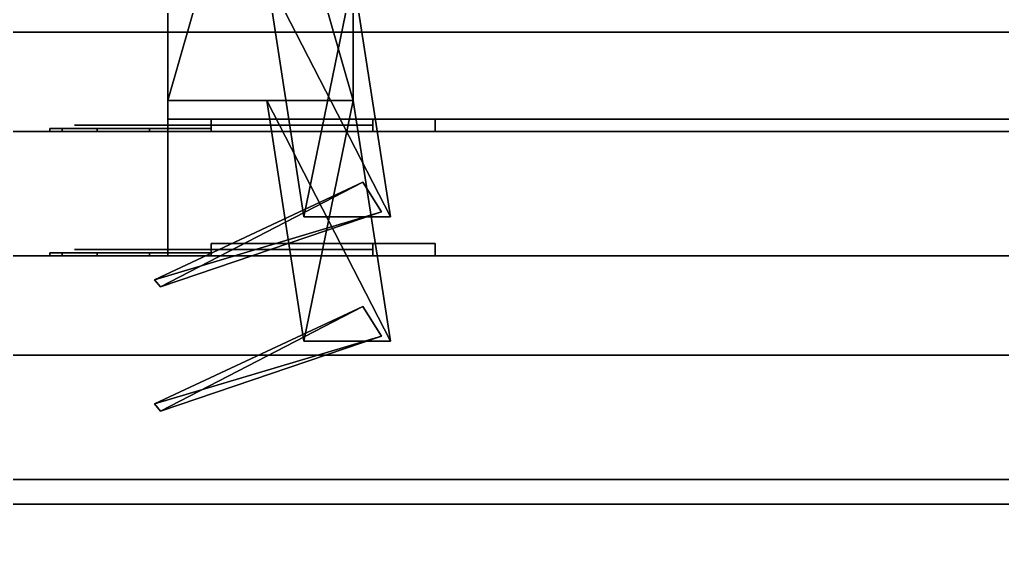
# Model space of a CAD drawing. Extents: x 0 to 5507, y -6518 to 0.
# Drawn here: x 3510.1 to 3589.1, y -2077.7 to -2035 of the extents above; entities that cross this region are included whole.
import ezdxf

# ---------------------------------------------------------------- set-up
doc = ezdxf.new("R2010")
doc.units = 0
for name, color, linetype in [('LAYER0', 7, 'CONTINUOUS'), ('LAYER425', 7, 'CONTINUOUS'), ('LAYER426', 7, 'CONTINUOUS'), ('LAYER444', 7, 'CONTINUOUS'), ('LAYER445', 28, 'CONTINUOUS'), ('LAYER446', 253, 'CONTINUOUS'), ('LAYER447', 28, 'CONTINUOUS'), ('LAYER448', 253, 'CONTINUOUS'), ('LAYER449', 254, 'CONTINUOUS'), ('LAYER450', 7, 'CONTINUOUS'), ('LAYER495', 7, 'CONTINUOUS'), ('LAYER496', 7, 'CONTINUOUS'), ('LAYER498', 7, 'CONTINUOUS'), ('LAYER508', 28, 'CONTINUOUS'), ('LAYER509', 253, 'CONTINUOUS'), ('LAYER510', 28, 'CONTINUOUS'), ('LAYER511', 253, 'CONTINUOUS'), ('LAYER512', 254, 'CONTINUOUS'), ('LAYER518', 9, 'CONTINUOUS'), ('LAYER520', 9, 'CONTINUOUS'), ('LAYER538', 254, 'CONTINUOUS')]:
    doc.layers.add(name, color=color, linetype=linetype)

msp = doc.modelspace()

# ---------------------------------------------------------------- linework, layer by layer
at = {"layer": 'LAYER0', "invisible_edges": 1}
for points in [[(5507, 0), (0, -6518), (0, 0), (5507, 0)], [(5507, -6518, 5), (0, 0, 5), (0, -6518, 5), (5507, -6518, 5)], [(0, 0, 5), (5507, -6518, 5), (5507, 0, 5), (0, 0, 5)], [(0, -6518), (5507, 0), (5507, -6518), (0, -6518)]]:
    msp.add_3dface(points, dxfattribs=at)
at = {"layer": 'LAYER425', "invisible_edges": 1}
for points in [[(3522, -1542.6, 523.5), (3891, -2044, 523.5), (3891, -1542.6, 523.5), (3522, -1542.6, 523.5)], [(3891, -2044, 523.5), (3522, -1542.6, 523.5), (3522, -2044, 523.5), (3891, -2044, 523.5)], [(3522, -1542.6, 523.5), (3522, -2044, 505.5), (3522, -2044, 523.5), (3522, -1542.6, 523.5)], [(3522, -2044, 505.5), (3522, -1542.6, 523.5), (3522, -1542.6, 505.5), (3522, -2044, 505.5)], [(3522, -2044, 505.5), (3891, -1542.6, 505.5), (3891, -2044, 505.5), (3522, -2044, 505.5)], [(3891, -1542.6, 505.5), (3522, -2044, 505.5), (3522, -1542.6, 505.5), (3891, -1542.6, 505.5)], [(3522, -2044, 505.5), (3891, -2044, 523.5), (3522, -2044, 523.5), (3522, -2044, 505.5)], [(3891, -2044, 523.5), (3522, -2044, 505.5), (3891, -2044, 505.5), (3891, -2044, 523.5)]]:
    msp.add_3dface(points, dxfattribs=at)
at = {"layer": 'LAYER426', "invisible_edges": 1}
for points in [[(3504, -1518, 115), (3522, -2044, 115), (3504, -2044, 115), (3504, -1518, 115)], [(3522, -2044, 115), (3504, -1518, 115), (3522, -1518, 115), (3522, -2044, 115)], [(3522, -1518, 895), (3504, -2044, 895), (3522, -2044, 895), (3522, -1518, 895)], [(3504, -2044, 895), (3522, -1518, 895), (3504, -1518, 895), (3504, -2044, 895)], [(3522, -1518, 895), (3522, -2044, 115), (3522, -1518, 115), (3522, -1518, 895)], [(3522, -2044, 115), (3522, -1518, 895), (3522, -2044, 895), (3522, -2044, 115)], [(3504, -2044, 895), (3522, -2044, 115), (3522, -2044, 895), (3504, -2044, 895)], [(3522, -2044, 115), (3504, -2044, 895), (3504, -2044, 115), (3522, -2044, 115)]]:
    msp.add_3dface(points, dxfattribs=at)
at = {"layer": 'LAYER444', "invisible_edges": 1}
for points in [[(3891, -1518, 116), (3522, -2044, 116), (3522, -1518, 116), (3891, -1518, 116)], [(3522, -2044, 116), (3891, -1518, 116), (3891, -2044, 116), (3522, -2044, 116)], [(3522, -1518, 134), (3522, -2044, 116), (3522, -2044, 134), (3522, -1518, 134)], [(3522, -2044, 116), (3522, -1518, 134), (3522, -1518, 116), (3522, -2044, 116)], [(3891, -2044, 134), (3522, -1518, 134), (3522, -2044, 134), (3891, -2044, 134)], [(3522, -1518, 134), (3891, -2044, 134), (3891, -1518, 134), (3522, -1518, 134)], [(3891, -2044, 134), (3522, -2044, 116), (3891, -2044, 116), (3891, -2044, 134)], [(3522, -2044, 116), (3891, -2044, 134), (3522, -2044, 134), (3522, -2044, 116)]]:
    msp.add_3dface(points, dxfattribs=at)
at = {"layer": 'LAYER445'}
for points in [[(3543.5, -2043, 197), (3525.5, -2043, 197), (3525.5, -2043, 197), (3543.5, -2043, 197)], [(3543.5, -2043, 239), (3525.5, -2043, 239), (3525.5, -2043, 239), (3543.5, -2043, 239)], [(3538.5, -2043, 209), (3538.5, -2044, 209), (3525.5, -2044, 209), (3525.5, -2043, 209)], [(3525.5, -2043, 209), (3525.5, -2044, 209), (3525.5, -2044, 197), (3525.5, -2043, 197)], [(3525.5, -2043, 197), (3525.5, -2044, 197), (3543.5, -2044, 197), (3543.5, -2043, 197)], [(3538.5, -2043, 227), (3538.5, -2044, 227), (3525.5, -2044, 227), (3525.5, -2043, 227)], [(3525.5, -2043, 227), (3525.5, -2044, 227), (3525.5, -2044, 239), (3525.5, -2043, 239)], [(3525.5, -2043, 239), (3525.5, -2044, 239), (3543.5, -2044, 239), (3543.5, -2043, 239)], [(3538.5, -2043, 209), (3538.5, -2044, 209), (3538.5, -2044, 227), (3538.5, -2043, 227)], [(3543.5, -2043, 239), (3543.5, -2044, 239), (3543.5, -2043, 239)], [(3543.5, -2044, 197), (3543.5, -2044, 239), (3543.5, -2043, 239), (3543.5, -2043, 197)], [(3525.5, -2044, 209), (3525.5, -2044, 197), (3525.5, -2044, 209)], [(3525.5, -2044, 227), (3525.5, -2044, 239), (3525.5, -2044, 227)], [(3543.5, -2044, 197), (3525.5, -2044, 197), (3525.5, -2044, 239), (3543.5, -2044, 239)], [(3538.5, -2044, 209), (3538.5, -2044, 227), (3538.5, -2044, 209)]]:
    msp.add_3dface(points, dxfattribs=at)
for points, invisible_edges in [([(3543.5, -2043, 197), (3538.5, -2043, 209), (3525.5, -2043, 209), (3525.5, -2043, 197)], 1), ([(3543.5, -2043, 239), (3538.5, -2043, 227), (3525.5, -2043, 227), (3525.5, -2043, 239)], 1), ([(3543.5, -2043, 239), (3543.5, -2043, 197), (3538.5, -2043, 209), (3538.5, -2043, 227)], 10), ([(3513.49, -2043.75, 213.0251), (3512.5, -2043.75, 218), (3514.5, -2043.75, 218), (3514.5, -2043.75, 212.5)], 10), ([(3512.5, -2043.75, 218), (3513.49, -2043.75, 222.9749), (3514.5, -2043.75, 223.5), (3514.5, -2043.75, 218)], 10), ([(3516.308, -2043.75, 208.8076), (3513.49, -2043.75, 213.0251), (3514.5, -2043.75, 212.5), (3518, -2043.75, 212.5)], 10), ([(3513.49, -2043.75, 222.9749), (3516.308, -2043.75, 227.1924), (3518, -2043.75, 223.5), (3514.5, -2043.75, 223.5)], 10), ([(3514.5, -2043.5, 223.5), (3514.5, -2043.5, 212.5), (3521.5, -2043.5, 212.5), (3521.291, -2043.5, 223.3167)], 4), ([(3520.525, -2043.75, 205.9896), (3516.308, -2043.75, 208.8076), (3518, -2043.75, 212.5), (3521.5, -2043.75, 212.5)], 10), ([(3516.308, -2043.75, 227.1924), (3520.525, -2043.75, 230.0104), (3521.5, -2043.75, 223.5), (3518, -2043.75, 223.5)], 10), ([(3525.5, -2043.75, 205), (3520.525, -2043.75, 205.9896), (3521.5, -2043.75, 212.5), (3525.5, -2043.75, 209)], 2), ([(3520.525, -2043.75, 230.0104), (3525.5, -2043.75, 231), (3525.5, -2043.75, 227), (3521.5, -2043.75, 223.5)], 8), ([(3521.291, -2043.5, 223.3167), (3521.5, -2043.5, 212.5), (3525.5, -2043.5, 209), (3525.5, -2043.5, 227)], 5), ([(3525.5, -2043.5, 227), (3525.5, -2043.5, 209), (3538.5, -2043.5, 209), (3538.5, -2043.5, 227)], 1)]:
    msp.add_3dface(points, dxfattribs=dict(at, invisible_edges=invisible_edges))
at = {"layer": 'LAYER446'}
for points in [[(3529.958, -2031.5, 211.2174), (3539.906, -2050.865, 211.2174), (3532.942, -2050.865, 211.2174), (3529.958, -2031.5, 211.2174)], [(3536.921, -2031.5, 211.2174), (3539.906, -2050.865, 211.2174), (3529.958, -2031.5, 211.2174), (3536.921, -2031.5, 211.2174)], [(3532.942, -2050.865, 224.7826), (3536.921, -2031.5, 224.7826), (3529.958, -2031.5, 224.7826), (3532.942, -2050.865, 224.7826)], [(3539.906, -2050.865, 224.7826), (3536.921, -2031.5, 224.7826), (3532.942, -2050.865, 224.7826), (3539.906, -2050.865, 224.7826)], [(3536.921, -2031.5, 211.2174), (3539.906, -2050.865, 224.7826), (3539.906, -2050.865, 211.2174), (3536.921, -2031.5, 211.2174)], [(3536.921, -2031.5, 224.7826), (3539.906, -2050.865, 224.7826), (3536.921, -2031.5, 211.2174), (3536.921, -2031.5, 224.7826)], [(3537.692, -2048.075, 212.3477), (3521.409, -2056.5, 212.3477), (3520.918, -2055.923, 212.3477), (3537.692, -2048.075, 212.3477)], [(3520.918, -2055.923, 223.652), (3539.182, -2050.456, 223.652), (3537.692, -2048.075, 223.652), (3520.918, -2055.923, 223.652)], [(3539.182, -2050.456, 212.3477), (3521.409, -2056.5, 212.3477), (3537.692, -2048.075, 212.3477), (3539.182, -2050.456, 212.3477)], [(3521.409, -2056.5, 223.652), (3539.182, -2050.456, 223.652), (3520.918, -2055.923, 223.652), (3521.409, -2056.5, 223.652)], [(3539.182, -2050.456, 212.3477), (3521.409, -2056.5, 223.652), (3521.409, -2056.5, 212.3477), (3539.182, -2050.456, 212.3477)], [(3539.182, -2050.456, 223.652), (3521.409, -2056.5, 223.652), (3539.182, -2050.456, 212.3477), (3539.182, -2050.456, 223.652)]]:
    msp.add_3dface(points, dxfattribs=at)
at = {"layer": 'LAYER447'}
for points in [[(3543.5, -2043, 771), (3525.5, -2043, 771), (3525.5, -2043, 771), (3543.5, -2043, 771)], [(3543.5, -2043, 813), (3525.5, -2043, 813), (3525.5, -2043, 813), (3543.5, -2043, 813)], [(3538.5, -2043, 783), (3538.5, -2044, 783), (3525.5, -2044, 783), (3525.5, -2043, 783)], [(3525.5, -2043, 783), (3525.5, -2044, 783), (3525.5, -2044, 771), (3525.5, -2043, 771)], [(3525.5, -2043, 771), (3525.5, -2044, 771), (3543.5, -2044, 771), (3543.5, -2043, 771)], [(3538.5, -2043, 801), (3538.5, -2044, 801), (3525.5, -2044, 801), (3525.5, -2043, 801)], [(3525.5, -2043, 801), (3525.5, -2044, 801), (3525.5, -2044, 813), (3525.5, -2043, 813)], [(3525.5, -2043, 813), (3525.5, -2044, 813), (3543.5, -2044, 813), (3543.5, -2043, 813)], [(3538.5, -2043, 783), (3538.5, -2044, 783), (3538.5, -2044, 801), (3538.5, -2043, 801)], [(3543.5, -2043, 813), (3543.5, -2044, 813), (3543.5, -2043, 813)], [(3543.5, -2044, 771), (3543.5, -2044, 813), (3543.5, -2043, 813), (3543.5, -2043, 771)], [(3525.5, -2044, 783), (3525.5, -2044, 771), (3525.5, -2044, 783)], [(3525.5, -2044, 801), (3525.5, -2044, 813), (3525.5, -2044, 801)], [(3543.5, -2044, 771), (3525.5, -2044, 771), (3525.5, -2044, 813), (3543.5, -2044, 813)], [(3538.5, -2044, 783), (3538.5, -2044, 801), (3538.5, -2044, 783)]]:
    msp.add_3dface(points, dxfattribs=at)
for points, invisible_edges in [([(3543.5, -2043, 771), (3538.5, -2043, 783), (3525.5, -2043, 783), (3525.5, -2043, 771)], 1), ([(3543.5, -2043, 813), (3538.5, -2043, 801), (3525.5, -2043, 801), (3525.5, -2043, 813)], 1), ([(3543.5, -2043, 813), (3543.5, -2043, 771), (3538.5, -2043, 783), (3538.5, -2043, 801)], 10), ([(3513.49, -2043.75, 787.0251), (3512.5, -2043.75, 792), (3514.5, -2043.75, 792), (3514.5, -2043.75, 786.5)], 10), ([(3512.5, -2043.75, 792), (3513.49, -2043.75, 796.9749), (3514.5, -2043.75, 797.5), (3514.5, -2043.75, 792)], 10), ([(3516.308, -2043.75, 782.8076), (3513.49, -2043.75, 787.0251), (3514.5, -2043.75, 786.5), (3518, -2043.75, 786.5)], 10), ([(3513.49, -2043.75, 796.9749), (3516.308, -2043.75, 801.1924), (3518, -2043.75, 797.5), (3514.5, -2043.75, 797.5)], 10), ([(3514.5, -2043.5, 797.5), (3514.5, -2043.5, 786.5), (3521.5, -2043.5, 786.5), (3521.291, -2043.5, 797.3167)], 4), ([(3520.525, -2043.75, 779.9896), (3516.308, -2043.75, 782.8076), (3518, -2043.75, 786.5), (3521.5, -2043.75, 786.5)], 10), ([(3516.308, -2043.75, 801.1924), (3520.525, -2043.75, 804.0104), (3521.5, -2043.75, 797.5), (3518, -2043.75, 797.5)], 10), ([(3525.5, -2043.75, 779), (3520.525, -2043.75, 779.9896), (3521.5, -2043.75, 786.5), (3525.5, -2043.75, 783)], 2), ([(3520.525, -2043.75, 804.0104), (3525.5, -2043.75, 805), (3525.5, -2043.75, 801), (3521.5, -2043.75, 797.5)], 8), ([(3521.291, -2043.5, 797.3167), (3521.5, -2043.5, 786.5), (3525.5, -2043.5, 783), (3525.5, -2043.5, 801)], 5), ([(3525.5, -2043.5, 801), (3525.5, -2043.5, 783), (3538.5, -2043.5, 783), (3538.5, -2043.5, 801)], 1)]:
    msp.add_3dface(points, dxfattribs=dict(at, invisible_edges=invisible_edges))
at = {"layer": 'LAYER448'}
for points in [[(3529.958, -2031.5, 785.2174), (3539.906, -2050.865, 785.2174), (3532.942, -2050.865, 785.2174), (3529.958, -2031.5, 785.2174)], [(3536.921, -2031.5, 785.2174), (3539.906, -2050.865, 785.2174), (3529.958, -2031.5, 785.2174), (3536.921, -2031.5, 785.2174)], [(3532.942, -2050.865, 798.7826), (3536.921, -2031.5, 798.7826), (3529.958, -2031.5, 798.7826), (3532.942, -2050.865, 798.7826)], [(3539.906, -2050.865, 798.7826), (3536.921, -2031.5, 798.7826), (3532.942, -2050.865, 798.7826), (3539.906, -2050.865, 798.7826)], [(3536.921, -2031.5, 785.2174), (3539.906, -2050.865, 798.7826), (3539.906, -2050.865, 785.2174), (3536.921, -2031.5, 785.2174)], [(3536.921, -2031.5, 798.7826), (3539.906, -2050.865, 798.7826), (3536.921, -2031.5, 785.2174), (3536.921, -2031.5, 798.7826)], [(3537.692, -2048.075, 786.3477), (3521.409, -2056.5, 786.3477), (3520.918, -2055.923, 786.3477), (3537.692, -2048.075, 786.3477)], [(3520.918, -2055.923, 797.652), (3539.182, -2050.456, 797.652), (3537.692, -2048.075, 797.652), (3520.918, -2055.923, 797.652)], [(3539.182, -2050.456, 786.3477), (3521.409, -2056.5, 786.3477), (3537.692, -2048.075, 786.3477), (3539.182, -2050.456, 786.3477)], [(3521.409, -2056.5, 797.652), (3539.182, -2050.456, 797.652), (3520.918, -2055.923, 797.652), (3521.409, -2056.5, 797.652)], [(3539.182, -2050.456, 786.3477), (3521.409, -2056.5, 797.652), (3521.409, -2056.5, 786.3477), (3539.182, -2050.456, 786.3477)], [(3539.182, -2050.456, 797.652), (3521.409, -2056.5, 797.652), (3539.182, -2050.456, 786.3477), (3539.182, -2050.456, 797.652)]]:
    msp.add_3dface(points, dxfattribs=at)
at = {"layer": 'LAYER449', "invisible_edges": 1}
for points in [[(3907, -2044, 118), (3506, -2044, 892), (3907, -2044, 892), (3907, -2044, 118)], [(3506, -2044, 892), (3907, -2044, 118), (3506, -2044, 118), (3506, -2044, 892)], [(3907, -2044, 118), (3506, -2062, 118), (3506, -2044, 118), (3907, -2044, 118)], [(3506, -2062, 118), (3907, -2044, 118), (3907, -2062, 118), (3506, -2062, 118)], [(3907, -2062, 892), (3506, -2044, 892), (3506, -2062, 892), (3907, -2062, 892)], [(3506, -2044, 892), (3907, -2062, 892), (3907, -2044, 892), (3506, -2044, 892)], [(3506, -2062, 118), (3907, -2062, 892), (3506, -2062, 892), (3506, -2062, 118)], [(3907, -2062, 892), (3506, -2062, 118), (3907, -2062, 118), (3907, -2062, 892)]]:
    msp.add_3dface(points, dxfattribs=at)
at = {"layer": 'LAYER450', "invisible_edges": 1}
for points in [[(3891, -1963, 876.5), (3522, -2043, 876.5), (3522, -1963, 876.5), (3891, -1963, 876.5)], [(3522, -2043, 876.5), (3891, -1963, 876.5), (3891, -2043, 876.5), (3522, -2043, 876.5)], [(3522, -1963, 894.5), (3522, -2043, 876.5), (3522, -2043, 894.5), (3522, -1963, 894.5)], [(3522, -2043, 876.5), (3522, -1963, 894.5), (3522, -1963, 876.5), (3522, -2043, 876.5)], [(3891, -2043, 894.5), (3522, -1963, 894.5), (3522, -2043, 894.5), (3891, -2043, 894.5)], [(3522, -1963, 894.5), (3891, -2043, 894.5), (3891, -1963, 894.5), (3522, -1963, 894.5)], [(3891, -2043, 894.5), (3522, -2043, 876.5), (3891, -2043, 876.5), (3891, -2043, 894.5)], [(3522, -2043, 876.5), (3891, -2043, 894.5), (3522, -2043, 894.5), (3522, -2043, 876.5)]]:
    msp.add_3dface(points, dxfattribs=at)
at = {"layer": 'LAYER495', "invisible_edges": 1}
for points in [[(3522, -1518, 2289), (3891, -2054, 2289), (3891, -1518, 2289), (3522, -1518, 2289)], [(3891, -2054, 2289), (3522, -1518, 2289), (3522, -2054, 2289), (3891, -2054, 2289)], [(3522, -1518, 2289), (3522, -2054, 2271), (3522, -2054, 2289), (3522, -1518, 2289)], [(3522, -2054, 2271), (3522, -1518, 2289), (3522, -1518, 2271), (3522, -2054, 2271)], [(3522, -2054, 2271), (3891, -1518, 2271), (3891, -2054, 2271), (3522, -2054, 2271)], [(3891, -1518, 2271), (3522, -2054, 2271), (3522, -1518, 2271), (3891, -1518, 2271)], [(3522, -2054, 2271), (3891, -2054, 2289), (3522, -2054, 2289), (3522, -2054, 2271)], [(3891, -2054, 2289), (3522, -2054, 2271), (3891, -2054, 2271), (3891, -2054, 2289)]]:
    msp.add_3dface(points, dxfattribs=at)
at = {"layer": 'LAYER496', "invisible_edges": 1}
for points in [[(3891, -1518, 1706), (3522, -2054, 1706), (3522, -1518, 1706), (3891, -1518, 1706)], [(3522, -2054, 1706), (3891, -1518, 1706), (3891, -2054, 1706), (3522, -2054, 1706)], [(3522, -1518, 1724), (3522, -2054, 1706), (3522, -2054, 1724), (3522, -1518, 1724)], [(3522, -2054, 1706), (3522, -1518, 1724), (3522, -1518, 1706), (3522, -2054, 1706)], [(3891, -2054, 1724), (3522, -1518, 1724), (3522, -2054, 1724), (3891, -2054, 1724)], [(3522, -1518, 1724), (3891, -2054, 1724), (3891, -1518, 1724), (3522, -1518, 1724)], [(3891, -2054, 1724), (3522, -2054, 1706), (3891, -2054, 1706), (3891, -2054, 1724)], [(3522, -2054, 1706), (3891, -2054, 1724), (3522, -2054, 1724), (3522, -2054, 1706)]]:
    msp.add_3dface(points, dxfattribs=at)
at = {"layer": 'LAYER498', "invisible_edges": 1}
for points in [[(3504, -1518, 1705), (3522, -2054, 1705), (3504, -2054, 1705), (3504, -1518, 1705)], [(3522, -2054, 1705), (3504, -1518, 1705), (3522, -1518, 1705), (3522, -2054, 1705)], [(3522, -1518, 2290), (3504, -2054, 2290), (3522, -2054, 2290), (3522, -1518, 2290)], [(3504, -2054, 2290), (3522, -1518, 2290), (3504, -1518, 2290), (3504, -2054, 2290)], [(3522, -1518, 2290), (3522, -2054, 1705), (3522, -1518, 1705), (3522, -1518, 2290)], [(3522, -2054, 1705), (3522, -1518, 2290), (3522, -2054, 2290), (3522, -2054, 1705)], [(3504, -2054, 2290), (3522, -2054, 1705), (3522, -2054, 2290), (3504, -2054, 2290)], [(3522, -2054, 1705), (3504, -2054, 2290), (3504, -2054, 1705), (3522, -2054, 1705)]]:
    msp.add_3dface(points, dxfattribs=at)
at = {"layer": 'LAYER508'}
for points, invisible_edges in [([(3514.5, -2053.5, 1813.5), (3514.5, -2053.5, 1802.5), (3521.5, -2053.5, 1802.5), (3521.291, -2053.5, 1813.317)], 4), ([(3521.291, -2053.5, 1813.317), (3521.5, -2053.5, 1802.5), (3525.5, -2053.5, 1799), (3525.5, -2053.5, 1817)], 5), ([(3543.5, -2053, 1787), (3538.5, -2053, 1799), (3525.5, -2053, 1799), (3525.5, -2053, 1787)], 1), ([(3543.5, -2053, 1829), (3538.5, -2053, 1817), (3525.5, -2053, 1817), (3525.5, -2053, 1829)], 1), ([(3525.5, -2053.5, 1817), (3525.5, -2053.5, 1799), (3538.5, -2053.5, 1799), (3538.5, -2053.5, 1817)], 1), ([(3543.5, -2053, 1829), (3543.5, -2053, 1787), (3538.5, -2053, 1799), (3538.5, -2053, 1817)], 10), ([(3513.49, -2053.75, 1803.025), (3512.5, -2053.75, 1808), (3514.5, -2053.75, 1808), (3514.5, -2053.75, 1802.5)], 10), ([(3512.5, -2053.75, 1808), (3513.49, -2053.75, 1812.975), (3514.5, -2053.75, 1813.5), (3514.5, -2053.75, 1808)], 10), ([(3516.308, -2053.75, 1798.808), (3513.49, -2053.75, 1803.025), (3514.5, -2053.75, 1802.5), (3518, -2053.75, 1802.5)], 10), ([(3513.49, -2053.75, 1812.975), (3516.308, -2053.75, 1817.192), (3518, -2053.75, 1813.5), (3514.5, -2053.75, 1813.5)], 10), ([(3520.525, -2053.75, 1795.99), (3516.308, -2053.75, 1798.808), (3518, -2053.75, 1802.5), (3521.5, -2053.75, 1802.5)], 10), ([(3516.308, -2053.75, 1817.192), (3520.525, -2053.75, 1820.01), (3521.5, -2053.75, 1813.5), (3518, -2053.75, 1813.5)], 10), ([(3525.5, -2053.75, 1795), (3520.525, -2053.75, 1795.99), (3521.5, -2053.75, 1802.5), (3525.5, -2053.75, 1799)], 2), ([(3520.525, -2053.75, 1820.01), (3525.5, -2053.75, 1821), (3525.5, -2053.75, 1817), (3521.5, -2053.75, 1813.5)], 8)]:
    msp.add_3dface(points, dxfattribs=dict(at, invisible_edges=invisible_edges))
for points in [[(3543.5, -2053, 1787), (3525.5, -2053, 1787), (3525.5, -2053, 1787), (3543.5, -2053, 1787)], [(3543.5, -2053, 1829), (3525.5, -2053, 1829), (3525.5, -2053, 1829), (3543.5, -2053, 1829)], [(3538.5, -2053, 1799), (3538.5, -2054, 1799), (3525.5, -2054, 1799), (3525.5, -2053, 1799)], [(3525.5, -2053, 1799), (3525.5, -2054, 1799), (3525.5, -2054, 1787), (3525.5, -2053, 1787)], [(3525.5, -2053, 1787), (3525.5, -2054, 1787), (3543.5, -2054, 1787), (3543.5, -2053, 1787)], [(3538.5, -2053, 1817), (3538.5, -2054, 1817), (3525.5, -2054, 1817), (3525.5, -2053, 1817)], [(3525.5, -2053, 1817), (3525.5, -2054, 1817), (3525.5, -2054, 1829), (3525.5, -2053, 1829)], [(3525.5, -2053, 1829), (3525.5, -2054, 1829), (3543.5, -2054, 1829), (3543.5, -2053, 1829)], [(3538.5, -2053, 1799), (3538.5, -2054, 1799), (3538.5, -2054, 1817), (3538.5, -2053, 1817)], [(3543.5, -2053, 1829), (3543.5, -2054, 1829), (3543.5, -2053, 1829)], [(3543.5, -2054, 1787), (3543.5, -2054, 1829), (3543.5, -2053, 1829), (3543.5, -2053, 1787)], [(3525.5, -2054, 1799), (3525.5, -2054, 1787), (3525.5, -2054, 1799)], [(3525.5, -2054, 1817), (3525.5, -2054, 1829), (3525.5, -2054, 1817)], [(3543.5, -2054, 1787), (3525.5, -2054, 1787), (3525.5, -2054, 1829), (3543.5, -2054, 1829)], [(3538.5, -2054, 1799), (3538.5, -2054, 1817), (3538.5, -2054, 1799)]]:
    msp.add_3dface(points, dxfattribs=at)
at = {"layer": 'LAYER509'}
for points in [[(3522, -1989.5, 1801.217), (3536.921, -2041.5, 1801.217), (3522, -2041.5, 1801.217), (3522, -1989.5, 1801.217)], [(3536.921, -1989.5, 1801.217), (3536.921, -2041.5, 1801.217), (3522, -1989.5, 1801.217), (3536.921, -1989.5, 1801.217)], [(3522, -2041.5, 1814.783), (3536.921, -1989.5, 1814.783), (3522, -1989.5, 1814.783), (3522, -2041.5, 1814.783)], [(3536.921, -2041.5, 1814.783), (3536.921, -1989.5, 1814.783), (3522, -2041.5, 1814.783), (3536.921, -2041.5, 1814.783)], [(3536.921, -1989.5, 1801.217), (3536.921, -2041.5, 1814.783), (3536.921, -2041.5, 1801.217), (3536.921, -1989.5, 1801.217)], [(3536.921, -1989.5, 1814.783), (3536.921, -2041.5, 1814.783), (3536.921, -1989.5, 1801.217), (3536.921, -1989.5, 1814.783)], [(3529.958, -2041.5, 1801.217), (3539.906, -2060.865, 1801.217), (3532.942, -2060.865, 1801.217), (3529.958, -2041.5, 1801.217)], [(3536.921, -2041.5, 1801.217), (3539.906, -2060.865, 1801.217), (3529.958, -2041.5, 1801.217), (3536.921, -2041.5, 1801.217)], [(3532.942, -2060.865, 1814.783), (3536.921, -2041.5, 1814.783), (3529.958, -2041.5, 1814.783), (3532.942, -2060.865, 1814.783)], [(3539.906, -2060.865, 1814.783), (3536.921, -2041.5, 1814.783), (3532.942, -2060.865, 1814.783), (3539.906, -2060.865, 1814.783)], [(3536.921, -2041.5, 1801.217), (3539.906, -2060.865, 1814.783), (3539.906, -2060.865, 1801.217), (3536.921, -2041.5, 1801.217)], [(3536.921, -2041.5, 1814.783), (3539.906, -2060.865, 1814.783), (3536.921, -2041.5, 1801.217), (3536.921, -2041.5, 1814.783)], [(3537.692, -2058.075, 1802.348), (3521.409, -2066.5, 1802.348), (3520.918, -2065.923, 1802.348), (3537.692, -2058.075, 1802.348)], [(3520.918, -2065.923, 1813.652), (3539.182, -2060.456, 1813.652), (3537.692, -2058.075, 1813.652), (3520.918, -2065.923, 1813.652)], [(3539.182, -2060.456, 1802.348), (3521.409, -2066.5, 1802.348), (3537.692, -2058.075, 1802.348), (3539.182, -2060.456, 1802.348)], [(3521.409, -2066.5, 1813.652), (3539.182, -2060.456, 1813.652), (3520.918, -2065.923, 1813.652), (3521.409, -2066.5, 1813.652)], [(3539.182, -2060.456, 1802.348), (3521.409, -2066.5, 1813.652), (3521.409, -2066.5, 1802.348), (3539.182, -2060.456, 1802.348)], [(3539.182, -2060.456, 1813.652), (3521.409, -2066.5, 1813.652), (3539.182, -2060.456, 1802.348), (3539.182, -2060.456, 1813.652)]]:
    msp.add_3dface(points, dxfattribs=at)
at = {"layer": 'LAYER510'}
for points, invisible_edges in [([(3514.5, -2053.5, 2192.5), (3514.5, -2053.5, 2181.5), (3521.5, -2053.5, 2181.5), (3521.291, -2053.5, 2192.317)], 4), ([(3521.291, -2053.5, 2192.317), (3521.5, -2053.5, 2181.5), (3525.5, -2053.5, 2178), (3525.5, -2053.5, 2196)], 5), ([(3543.5, -2053, 2166), (3538.5, -2053, 2178), (3525.5, -2053, 2178), (3525.5, -2053, 2166)], 1), ([(3543.5, -2053, 2208), (3538.5, -2053, 2196), (3525.5, -2053, 2196), (3525.5, -2053, 2208)], 1), ([(3525.5, -2053.5, 2196), (3525.5, -2053.5, 2178), (3538.5, -2053.5, 2178), (3538.5, -2053.5, 2196)], 1), ([(3543.5, -2053, 2208), (3543.5, -2053, 2166), (3538.5, -2053, 2178), (3538.5, -2053, 2196)], 10), ([(3513.49, -2053.75, 2182.025), (3512.5, -2053.75, 2187), (3514.5, -2053.75, 2187), (3514.5, -2053.75, 2181.5)], 10), ([(3512.5, -2053.75, 2187), (3513.49, -2053.75, 2191.975), (3514.5, -2053.75, 2192.5), (3514.5, -2053.75, 2187)], 10), ([(3516.308, -2053.75, 2177.808), (3513.49, -2053.75, 2182.025), (3514.5, -2053.75, 2181.5), (3518, -2053.75, 2181.5)], 10), ([(3513.49, -2053.75, 2191.975), (3516.308, -2053.75, 2196.192), (3518, -2053.75, 2192.5), (3514.5, -2053.75, 2192.5)], 10), ([(3520.525, -2053.75, 2174.99), (3516.308, -2053.75, 2177.808), (3518, -2053.75, 2181.5), (3521.5, -2053.75, 2181.5)], 10), ([(3516.308, -2053.75, 2196.192), (3520.525, -2053.75, 2199.01), (3521.5, -2053.75, 2192.5), (3518, -2053.75, 2192.5)], 10), ([(3525.5, -2053.75, 2174), (3520.525, -2053.75, 2174.99), (3521.5, -2053.75, 2181.5), (3525.5, -2053.75, 2178)], 2), ([(3520.525, -2053.75, 2199.01), (3525.5, -2053.75, 2200), (3525.5, -2053.75, 2196), (3521.5, -2053.75, 2192.5)], 8)]:
    msp.add_3dface(points, dxfattribs=dict(at, invisible_edges=invisible_edges))
for points in [[(3543.5, -2053, 2166), (3525.5, -2053, 2166), (3525.5, -2053, 2166), (3543.5, -2053, 2166)], [(3543.5, -2053, 2208), (3525.5, -2053, 2208), (3525.5, -2053, 2208), (3543.5, -2053, 2208)], [(3538.5, -2053, 2178), (3538.5, -2054, 2178), (3525.5, -2054, 2178), (3525.5, -2053, 2178)], [(3525.5, -2053, 2178), (3525.5, -2054, 2178), (3525.5, -2054, 2166), (3525.5, -2053, 2166)], [(3525.5, -2053, 2166), (3525.5, -2054, 2166), (3543.5, -2054, 2166), (3543.5, -2053, 2166)], [(3538.5, -2053, 2196), (3538.5, -2054, 2196), (3525.5, -2054, 2196), (3525.5, -2053, 2196)], [(3525.5, -2053, 2196), (3525.5, -2054, 2196), (3525.5, -2054, 2208), (3525.5, -2053, 2208)], [(3525.5, -2053, 2208), (3525.5, -2054, 2208), (3543.5, -2054, 2208), (3543.5, -2053, 2208)], [(3538.5, -2053, 2178), (3538.5, -2054, 2178), (3538.5, -2054, 2196), (3538.5, -2053, 2196)], [(3543.5, -2053, 2208), (3543.5, -2054, 2208), (3543.5, -2053, 2208)], [(3543.5, -2054, 2166), (3543.5, -2054, 2208), (3543.5, -2053, 2208), (3543.5, -2053, 2166)], [(3525.5, -2054, 2178), (3525.5, -2054, 2166), (3525.5, -2054, 2178)], [(3525.5, -2054, 2196), (3525.5, -2054, 2208), (3525.5, -2054, 2196)], [(3543.5, -2054, 2166), (3525.5, -2054, 2166), (3525.5, -2054, 2208), (3543.5, -2054, 2208)], [(3538.5, -2054, 2178), (3538.5, -2054, 2196), (3538.5, -2054, 2178)]]:
    msp.add_3dface(points, dxfattribs=at)
at = {"layer": 'LAYER511'}
for points in [[(3522, -1989.5, 2180.217), (3536.921, -2041.5, 2180.217), (3522, -2041.5, 2180.217), (3522, -1989.5, 2180.217)], [(3536.921, -1989.5, 2180.217), (3536.921, -2041.5, 2180.217), (3522, -1989.5, 2180.217), (3536.921, -1989.5, 2180.217)], [(3522, -2041.5, 2193.783), (3536.921, -1989.5, 2193.783), (3522, -1989.5, 2193.783), (3522, -2041.5, 2193.783)], [(3536.921, -2041.5, 2193.783), (3536.921, -1989.5, 2193.783), (3522, -2041.5, 2193.783), (3536.921, -2041.5, 2193.783)], [(3536.921, -1989.5, 2180.217), (3536.921, -2041.5, 2193.783), (3536.921, -2041.5, 2180.217), (3536.921, -1989.5, 2180.217)], [(3536.921, -1989.5, 2193.783), (3536.921, -2041.5, 2193.783), (3536.921, -1989.5, 2180.217), (3536.921, -1989.5, 2193.783)], [(3529.958, -2041.5, 2180.217), (3539.906, -2060.865, 2180.217), (3532.942, -2060.865, 2180.217), (3529.958, -2041.5, 2180.217)], [(3536.921, -2041.5, 2180.217), (3539.906, -2060.865, 2180.217), (3529.958, -2041.5, 2180.217), (3536.921, -2041.5, 2180.217)], [(3532.942, -2060.865, 2193.783), (3536.921, -2041.5, 2193.783), (3529.958, -2041.5, 2193.783), (3532.942, -2060.865, 2193.783)], [(3539.906, -2060.865, 2193.783), (3536.921, -2041.5, 2193.783), (3532.942, -2060.865, 2193.783), (3539.906, -2060.865, 2193.783)], [(3536.921, -2041.5, 2180.217), (3539.906, -2060.865, 2193.783), (3539.906, -2060.865, 2180.217), (3536.921, -2041.5, 2180.217)], [(3536.921, -2041.5, 2193.783), (3539.906, -2060.865, 2193.783), (3536.921, -2041.5, 2180.217), (3536.921, -2041.5, 2193.783)], [(3537.692, -2058.075, 2181.348), (3521.409, -2066.5, 2181.348), (3520.918, -2065.923, 2181.348), (3537.692, -2058.075, 2181.348)], [(3520.918, -2065.923, 2192.652), (3539.182, -2060.456, 2192.652), (3537.692, -2058.075, 2192.652), (3520.918, -2065.923, 2192.652)], [(3539.182, -2060.456, 2181.348), (3521.409, -2066.5, 2181.348), (3537.692, -2058.075, 2181.348), (3539.182, -2060.456, 2181.348)], [(3521.409, -2066.5, 2192.652), (3539.182, -2060.456, 2192.652), (3520.918, -2065.923, 2192.652), (3521.409, -2066.5, 2192.652)], [(3539.182, -2060.456, 2181.348), (3521.409, -2066.5, 2192.652), (3521.409, -2066.5, 2181.348), (3539.182, -2060.456, 2181.348)], [(3539.182, -2060.456, 2192.652), (3521.409, -2066.5, 2192.652), (3539.182, -2060.456, 2181.348), (3539.182, -2060.456, 2192.652)]]:
    msp.add_3dface(points, dxfattribs=at)
at = {"layer": 'LAYER512', "invisible_edges": 1}
for points in [[(3907, -2054, 1708), (3506, -2054, 2287), (3907, -2054, 2287), (3907, -2054, 1708)], [(3506, -2054, 2287), (3907, -2054, 1708), (3506, -2054, 1708), (3506, -2054, 2287)], [(3907, -2054, 1708), (3506, -2072, 1708), (3506, -2054, 1708), (3907, -2054, 1708)], [(3506, -2072, 1708), (3907, -2054, 1708), (3907, -2072, 1708), (3506, -2072, 1708)], [(3907, -2072, 2287), (3506, -2054, 2287), (3506, -2072, 2287), (3907, -2072, 2287)], [(3506, -2054, 2287), (3907, -2072, 2287), (3907, -2054, 2287), (3506, -2054, 2287)], [(3506, -2072, 1708), (3907, -2072, 2287), (3506, -2072, 2287), (3506, -2072, 1708)], [(3907, -2072, 2287), (3506, -2072, 1708), (3907, -2072, 1708), (3907, -2072, 2287)]]:
    msp.add_3dface(points, dxfattribs=at)
at = {"layer": 'LAYER518', "invisible_edges": 1}
for points in [[(4754, -1518, 895), (3467, -2074, 895), (3467, -1518, 895), (4754, -1518, 895)], [(3467, -2074, 895), (4754, -1518, 895), (4754, -2074, 895), (3467, -2074, 895)], [(4754, -2074, 915), (3467, -1518, 915), (3467, -2074, 915), (4754, -2074, 915)], [(3467, -1518, 915), (4754, -2074, 915), (4754, -1518, 915), (3467, -1518, 915)], [(4754, -2074, 915), (3467, -2074, 895), (4754, -2074, 895), (4754, -2074, 915)], [(3467, -2074, 895), (4754, -2074, 915), (3467, -2074, 915), (3467, -2074, 895)]]:
    msp.add_3dface(points, dxfattribs=at)
at = {"layer": 'LAYER520', "invisible_edges": 1}
for points in [[(4754, -1518, 1685), (3467, -2074, 1685), (3467, -1518, 1685), (4754, -1518, 1685)], [(3467, -2074, 1685), (4754, -1518, 1685), (4754, -2074, 1685), (3467, -2074, 1685)], [(4754, -2074, 1705), (3467, -1518, 1705), (3467, -2074, 1705), (4754, -2074, 1705)], [(3467, -1518, 1705), (4754, -2074, 1705), (4754, -1518, 1705), (3467, -1518, 1705)], [(4754, -2074, 1705), (3467, -2074, 1685), (4754, -2074, 1685), (4754, -2074, 1705)], [(3467, -2074, 1685), (4754, -2074, 1705), (3467, -2074, 1705), (3467, -2074, 1685)]]:
    msp.add_3dface(points, dxfattribs=at)
at = {"layer": 'LAYER538', "invisible_edges": 1}
for points in [[(4774, -2036, 2350), (3447, -2036, 2290), (3447, -2036, 2350), (4774, -2036, 2350)], [(3447, -2036, 2290), (4774, -2036, 2350), (4774, -2036, 2290), (3447, -2036, 2290)], [(4774, -2054, 2290), (3447, -2036, 2290), (4774, -2036, 2290), (4774, -2054, 2290)], [(3447, -2036, 2290), (4774, -2054, 2290), (3447, -2054, 2290), (3447, -2036, 2290)], [(3447, -2054, 2350), (4774, -2036, 2350), (3447, -2036, 2350), (3447, -2054, 2350)], [(4774, -2036, 2350), (3447, -2054, 2350), (4774, -2054, 2350), (4774, -2036, 2350)], [(4774, -2054, 2290), (3447, -2054, 2350), (3447, -2054, 2290), (4774, -2054, 2290)], [(3447, -2054, 2350), (4774, -2054, 2290), (4774, -2054, 2350), (3447, -2054, 2350)]]:
    msp.add_3dface(points, dxfattribs=at)

# ---------------------------------------------------------------- meshes
at = {"layer": 'LAYER445'}
mesh = msp.add_polymesh((2, 9), dxfattribs=at)
for k, corner in enumerate([(3525.5, -2043.75, 205), (3520.525, -2043.75, 205.9896), (3516.308, -2043.75, 208.8076), (3513.49, -2043.75, 213.0251), (3512.5, -2043.75, 218), (3513.49, -2043.75, 222.9749), (3516.308, -2043.75, 227.1924), (3520.525, -2043.75, 230.0104), (3525.5, -2043.75, 231), (3525.5, -2044, 205), (3520.525, -2044, 205.9896), (3516.308, -2044, 208.8076), (3513.49, -2044, 213.0251), (3512.5, -2044, 218), (3513.49, -2044, 222.9749), (3516.308, -2044, 227.1924), (3520.525, -2044, 230.0104), (3525.5, -2044, 231)]):
    mesh.set_mesh_vertex(divmod(k, 9), corner)
at = {"layer": 'LAYER447'}
mesh = msp.add_polymesh((2, 9), dxfattribs=at)
for k, corner in enumerate([(3525.5, -2043.75, 779), (3520.525, -2043.75, 779.9896), (3516.308, -2043.75, 782.8076), (3513.49, -2043.75, 787.0251), (3512.5, -2043.75, 792), (3513.49, -2043.75, 796.9749), (3516.308, -2043.75, 801.1924), (3520.525, -2043.75, 804.0104), (3525.5, -2043.75, 805), (3525.5, -2044, 779), (3520.525, -2044, 779.9896), (3516.308, -2044, 782.8076), (3513.49, -2044, 787.0251), (3512.5, -2044, 792), (3513.49, -2044, 796.9749), (3516.308, -2044, 801.1924), (3520.525, -2044, 804.0104), (3525.5, -2044, 805)]):
    mesh.set_mesh_vertex(divmod(k, 9), corner)
at = {"layer": 'LAYER508'}
mesh = msp.add_polymesh((2, 9), dxfattribs=at)
for k, corner in enumerate([(3525.5, -2053.75, 1795), (3520.525, -2053.75, 1795.99), (3516.308, -2053.75, 1798.808), (3513.49, -2053.75, 1803.025), (3512.5, -2053.75, 1808), (3513.49, -2053.75, 1812.975), (3516.308, -2053.75, 1817.192), (3520.525, -2053.75, 1820.01), (3525.5, -2053.75, 1821), (3525.5, -2054, 1795), (3520.525, -2054, 1795.99), (3516.308, -2054, 1798.808), (3513.49, -2054, 1803.025), (3512.5, -2054, 1808), (3513.49, -2054, 1812.975), (3516.308, -2054, 1817.192), (3520.525, -2054, 1820.01), (3525.5, -2054, 1821)]):
    mesh.set_mesh_vertex(divmod(k, 9), corner)
at = {"layer": 'LAYER510'}
mesh = msp.add_polymesh((2, 9), dxfattribs=at)
for k, corner in enumerate([(3525.5, -2053.75, 2174), (3520.525, -2053.75, 2174.99), (3516.308, -2053.75, 2177.808), (3513.49, -2053.75, 2182.025), (3512.5, -2053.75, 2187), (3513.49, -2053.75, 2191.975), (3516.308, -2053.75, 2196.192), (3520.525, -2053.75, 2199.01), (3525.5, -2053.75, 2200), (3525.5, -2054, 2174), (3520.525, -2054, 2174.99), (3516.308, -2054, 2177.808), (3513.49, -2054, 2182.025), (3512.5, -2054, 2187), (3513.49, -2054, 2191.975), (3516.308, -2054, 2196.192), (3520.525, -2054, 2199.01), (3525.5, -2054, 2200)]):
    mesh.set_mesh_vertex(divmod(k, 9), corner)

doc.saveas('drawing.dxf')
